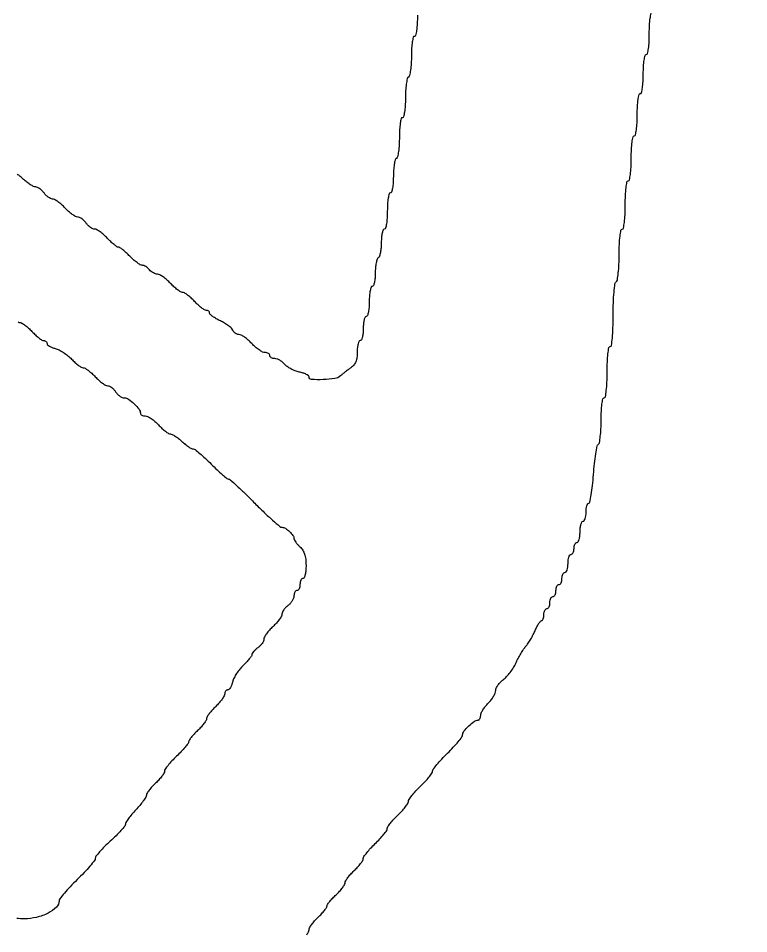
# Model space of a CAD drawing. Extents: x 70 to 555, y 312 to 2125.
# Drawn here: x 312.5 to 555, y 502.1 to 806 of the extents above; entities that cross this region are included whole.
import ezdxf

# ---------------------------------------------------------------- set-up
doc = ezdxf.new("R2010")
doc.units = 0

msp = doc.modelspace()

# ---------------------------------------------------------------- linework, layer by layer
for points in [[(70.50177, 1779.502669, 0.000006), (70.250445, 1639.375, 0.00033)], [(70.250445, 797.625, 0.000006), (70.50177, 657.497331, 0.413685)], [(445, 807, -0.01259), (444.930567, 804.243014, -0.022889), (444.714286, 802, -0.020168), (444.405433, 800.323933, -0.350432), (444, 800, 0.344703), (443.600091, 799.687125, 0.022248), (443.288814, 798.139754, 0.024479), (443.070479, 796.069583, 0.014034), (443, 793.559017, -0.014475), (442.927252, 791.046572, -0.020711), (442.70625, 788.828525, -0.017258), (442.392727, 787.057756, -0.204655), (442, 786.5, 0.204655), (441.607273, 785.942244, 0.017258), (441.29375, 784.171475, 0.020711), (441.072748, 781.953428, 0.014475), (441, 779.440983, -0.014034), (440.929521, 776.930417, -0.024479), (440.711186, 774.860246, -0.022248), (440.399909, 773.312875, -0.344703), (440, 773, 0.344703), (439.600091, 772.687125, 0.022248), (439.288814, 771.139754, 0.024479), (439.070479, 769.069583, 0.014034), (439, 766.559017, -0.014475), (438.927252, 764.046572, -0.020711), (438.70625, 761.828525, -0.017258), (438.392727, 760.057756, -0.204655), (438, 759.5, 0.194165), (437.60908, 758.967949, 0.021638), (437.29375, 757.465225, 0.023783), (437.072902, 755.570094, 0.017115), (437, 753.440983, -0.017292), (436.927848, 751.35528, -0.028158), (436.70625, 749.598289, -0.027462), (436.390894, 748.290799, -0.331172), (436, 748, 0.339565), (435.604992, 747.696775, 0.024068), (435.291667, 746.25, 0.025878), (435.071434, 744.316313, 0.015416), (435, 742, -0.015416), (434.928566, 739.683687, -0.025878), (434.708333, 737.75, -0.024068), (434.395008, 736.303225, -0.339565), (434, 736, 0.308946), (433.611648, 735.73472, 0.037703), (433.29375, 734.695461, 0.03416), (433.072294, 733.261135, 0.021227), (433, 731.559017, -0.02093), (432.926887, 729.813184, -0.027868), (432.70625, 728.241025, -0.027581), (432.388891, 726.999702, -0.179846), (432, 726.5, 0.179846), (431.611109, 726.000298, 0.027581), (431.29375, 724.758975, 0.027868), (431.073113, 723.186816, 0.02093), (431, 721.440983, -0.021227), (430.927706, 719.738865, -0.03416), (430.70625, 718.304539, -0.037703), (430.388352, 717.26528, -0.308946), (430, 717, 0.322437), (429.610183, 716.719449, 0.031449), (429.29375, 715.53125, 0.03053), (429.072205, 713.916554, 0.01883), (429, 712, -0.01883), (428.927795, 710.083446, -0.03053), (428.70625, 708.46875, -0.031449), (428.389817, 707.280551, -0.322437), (428, 707, 0.295869), (427.612873, 706.748945, 0.04382), (427.29375, 705.825, 0.037669), (427.07239, 704.532944, 0.023598), (427, 703, -0.023598), (426.92761, 701.467056, -0.037669), (426.70625, 700.175, -0.04382), (426.387127, 699.251055, -0.295869), (426, 699, 0.28833), (425.613502, 698.756913, 0.047349), (425.29375, 697.889848, 0.039698), (425.07245, 696.669009, 0.024997), (425, 695.220759, -0.032131), (424.881662, 693.381151, -0.064018), (424.512301, 691.971944, -0.076623), (423.856381, 690.870593, -0.068793), (422.877471, 689.970759, 0.009243), (421.969237, 689.316244, 0.006966), (420.994784, 688.564848, 0.007048), (420.098369, 687.832666, 0.016123), (419.448899, 687.25, -0.157807), (417.61119, 686.36128, -0.026479), (413.6623, 686.026941, -0.022787), (409.790621, 686.08133, -0.396859), (409, 686.920545, 0.239408), (408.79625, 687.321684, 0.041233), (408.045589, 687.780303, 0.037074), (406.995486, 688.214288, 0.025401), (405.750941, 688.554703, -0.038102), (404.388334, 688.964842, -0.029706), (402.980936, 689.606783, -0.030498), (401.735616, 690.367388, -0.061846), (400.883646, 691.134158, 0.044399), (400.143838, 691.848098, 0.039478), (399.261159, 692.451909, 0.041604), (398.374475, 692.867044, 0.088912), (397.632705, 693, -0.059344), (397.008301, 693.074371, -0.078271), (396.479607, 693.29375, -0.096675), (396.125502, 693.618574, -0.160289), (396, 694, 0.157245), (395.877012, 694.381402, 0.097302), (395.530355, 694.70625, 0.079313), (395.012593, 694.925551, 0.060662), (394.40121, 695, -0.11967), (393.602287, 695.193992, -0.030479), (392.448853, 695.88125, -0.029295), (391.190277, 696.85173, -0.026005), (390, 698, 0.024325), (388.817618, 699.148347, 0.028098), (387.582574, 700.11875, 0.028924), (386.460745, 700.809584, 0.124165), (385.705779, 701, -0.08645), (385.094631, 701.106463, -0.06634), (384.491629, 701.418426, -0.065938), (383.987854, 701.879901, -0.082964), (383.667373, 702.424428, 0.111499), (383.227534, 703.083495, 0.027882), (382.235471, 703.926726, 0.027089), (380.963374, 704.786905, 0.024339), (379.560384, 705.53837, -0.018963), (378.196589, 706.250089, -0.026843), (377.045863, 706.991868, -0.025566), (376.196668, 707.674903, -0.213743), (376, 708.113941, 0.123226), (375.915432, 708.451872, 0.100773), (375.67723, 708.73972, 0.090905), (375.320936, 708.933125, 0.079166), (374.90121, 709, -0.143035), (374.312902, 709.171812, -0.021819), (373.301978, 709.88125, -0.022916), (372.153501, 710.851293, -0.018062), (371, 712, 0.019649), (369.83926, 713.148605, 0.024342), (368.669002, 714.11875, 0.023816), (367.631156, 714.822515, 0.137928), (367, 715, -0.137928), (366.368844, 715.177485, -0.023816), (365.330998, 715.88125, -0.024342), (364.16074, 716.851395, -0.019649), (363, 718, 0.024081), (361.818757, 719.148358, 0.027918), (360.587115, 720.11875, 0.028686), (359.46981, 720.810143, 0.124836), (358.721235, 721, -0.082102), (358.0654, 721.108421, -0.044056), (357.31288, 721.440625, -0.042335), (356.585387, 721.926036, -0.051309), (356, 722.5, 0.042129), (355.435698, 723.073938, 0.039422), (354.771098, 723.559375, 0.04191), (354.10973, 723.893895, 0.096424), (353.564646, 724, -0.136809), (352.93312, 724.176094, -0.022994), (351.87959, 724.88125, -0.023683), (350.687693, 725.851378, -0.019071), (349.5, 727, 0.01468), (348.332673, 728.14893, 0.019502), (347.202297, 729.11875, 0.017126), (346.221707, 729.842539, 0.151545), (345.714119, 730, -0.153378), (345.209412, 730.158552, -0.017669), (344.24702, 730.88125, -0.019967), (343.139843, 731.851077, -0.015037), (342, 733, 0.022526), (340.826, 734.148438, 0.026729), (339.615995, 735.11875, 0.027097), (338.527212, 735.813981, 0.129236), (337.819549, 736, -0.11021), (337.188882, 736.14072, -0.044503), (336.422869, 736.5875, -0.041233), (335.653428, 737.234779, -0.041141), (335, 738, 0.041141), (334.346572, 738.765221, 0.041233), (333.577131, 739.4125, 0.044503), (332.811118, 739.85928, 0.11021), (332.180451, 740, -0.129236), (331.472788, 740.186019, -0.027097), (330.384005, 740.88125, -0.026729), (329.174, 741.851562, -0.022526), (328, 743, 0.022526), (326.826, 744.148438, 0.026729), (325.615995, 745.11875, 0.027097), (324.527212, 745.813981, 0.129236), (323.819549, 746, -0.11021), (323.188882, 746.14072, -0.044503), (322.422869, 746.5875, -0.041233), (321.653428, 747.234779, -0.041141), (321, 748, 0.039577), (320.350672, 748.765246, 0.040456), (319.59333, 749.4125, 0.04374), (318.844704, 749.86012, 0.113348), (318.235597, 750, -0.113765), (317.55409, 750.157097, -0.025845), (316.509319, 750.734375, -0.025466), (315.345854, 751.543033, -0.022343), (314.216574, 752.5, 0.01468), (313.1213, 753.457361, 0.019022), (312.060093, 754.265625, 0.016989)], [(408.265625, 501.728849, 0.027253), (408.842482, 502.710303, 0.119787), (409, 503.358363, -0.133072), (409.180064, 504.022947, -0.02443), (409.88125, 505.097794, -0.024718), (410.851452, 506.306658, -0.020273), (412, 507.5, 0.01468), (413.14893, 508.667327, 0.019502), (414.11875, 509.797703, 0.017126), (414.842539, 510.778293, 0.151545), (415, 511.285881, -0.153378), (415.158552, 511.790588, -0.017669), (415.88125, 512.75298, -0.019967), (416.851077, 513.860157, -0.015037), (418, 515, 0.019649), (419.148605, 516.16074, 0.024342), (420.11875, 517.330998, 0.023816), (420.822515, 518.368844, 0.137928), (421, 519, -0.137928), (421.177485, 519.631156, -0.023816), (421.88125, 520.669002, -0.024342), (422.851395, 521.83926, -0.019649), (424, 523, 0.019322), (425.148625, 524.159244, 0.024055), (426.11875, 525.325009, 0.023416), (426.823621, 526.357236, 0.138962), (427, 526.97961, -0.15296), (427.206588, 527.639114, -0.016407), (428.175, 528.939941, -0.018977), (429.468046, 530.442162, -0.014184), (431, 532, 0.013808), (432.531994, 533.555539, 0.018582), (433.825, 535.050765, 0.015859), (434.796148, 536.343951, 0.15431), (435, 536.988752, -0.14874), (435.190817, 537.616008, -0.019058), (436.028125, 538.767445, -0.020927), (437.159685, 540.087405, -0.01603), (438.5, 541.435229, 0.016919), (439.840241, 542.787783, 0.021793), (440.971875, 544.12204, 0.020276), (441.80463, 545.290274, 0.145703), (442, 545.946478, -0.151559), (442.209352, 546.621274, -0.016975), (443.175, 547.930208, -0.019385), (444.468086, 549.439751, -0.014577), (446, 551, 0.013782), (447.531996, 552.555377, 0.018553), (448.825, 554.050111, 0.015821), (449.796345, 555.342762, 0.154405), (450, 555.986523, -0.163312), (450.224755, 556.656287, -0.011526), (451.46875, 558.224604, -0.015322), (453.084621, 560.051145, -0.010909), (455, 562, 0.011422), (456.915304, 563.95278, 0.015913), (458.53125, 565.791348, 0.012301), (459.769182, 567.371285, 0.161384), (460, 568.067781, -0.173457), (460.42353, 569.251898, -0.030083), (462.064729, 571.023738, -0.030517), (463.912308, 572.587826, -0.161759), (465.15301, 573, 0.17689), (465.47624, 573.118046, 0.092547), (465.751197, 573.453977, 0.072673), (465.937338, 573.954175, 0.052841), (466, 574.545455, -0.107455), (466.165614, 575.307181, -0.03135), (466.734375, 576.371307, -0.029931), (467.543193, 577.520265, -0.028052), (468.5, 578.590909, 0.030998), (469.456742, 579.674249, 0.031593), (470.265625, 580.860961, 0.033294), (470.830772, 581.977524, 0.100838), (471, 582.808106, -0.110243), (471.176922, 583.600775, -0.042824), (471.743298, 584.57907, -0.039753), (472.562188, 585.571559, -0.03936), (473.530376, 586.425536, 0.045854), (474.617653, 587.409906, 0.023546), (475.797554, 588.821291, 0.023188), (476.884464, 590.40034, 0.032252), (477.695132, 591.912884, -0.015349), (478.444796, 593.432786, -0.012049), (479.346671, 595.033785, -0.012227), (480.258337, 596.482873, -0.029103), (481.022306, 597.5, 0.029334), (481.769817, 598.49617, 0.013658), (482.625145, 599.867188, 0.013478), (483.447121, 601.359328, 0.018328), (484.101662, 602.75, -0.01839), (484.687835, 603.995014, -0.026511), (485.302963, 605.045313, -0.024917), (485.873674, 605.823718, -0.225806), (486.244111, 606, 0.235453), (486.533846, 606.144446, 0.071241), (486.777958, 606.5875, 0.054436), (486.944823, 607.234019, 0.035971), (487, 608, -0.048028), (487.073693, 608.765418, -0.068025), (487.29375, 609.4125, -0.088204), (487.618118, 609.848523, -0.191087), (488, 610, 0.191087), (488.381882, 610.151477, 0.088204), (488.70625, 610.5875, 0.068025), (488.926307, 611.234582, 0.048028), (489, 612, -0.048028), (489.073693, 612.765418, -0.068025), (489.29375, 613.4125, -0.088204), (489.618118, 613.848523, -0.191087), (490, 614, 0.191087), (490.381882, 614.151477, 0.088204), (490.70625, 614.5875, 0.068025), (490.926307, 615.234582, 0.048028), (491, 616, -0.048028), (491.073693, 616.765418, -0.068025), (491.29375, 617.4125, -0.088204), (491.618118, 617.848523, -0.191087), (492, 618, 0.191087), (492.381882, 618.151477, 0.088204), (492.70625, 618.5875, 0.068025), (492.926307, 619.234582, 0.048028), (493, 620, -0.048028), (493.073693, 620.765418, -0.068025), (493.29375, 621.4125, -0.088204), (493.618118, 621.848523, -0.191087), (494, 622, 0.254951), (494.384262, 622.209557, 0.06271), (494.70625, 622.88125, 0.048861), (494.927234, 623.850749, 0.031626), (495, 625, -0.031626), (495.072766, 626.149251, -0.048861), (495.29375, 627.11875, -0.06271), (495.615738, 627.790443, -0.254951), (496, 628, 0.191087), (496.381882, 628.151477, 0.088204), (496.70625, 628.5875, 0.068025), (496.926307, 629.234582, 0.048028), (497, 630, -0.048028), (497.073693, 630.765418, -0.068025), (497.29375, 631.4125, -0.088204), (497.618118, 631.848523, -0.191087), (498, 632, 0.277684), (498.385692, 632.232098, 0.052312), (498.70625, 633.028125, 0.042582), (498.927458, 634.158889, 0.027026), (499, 635.5, -0.027026), (499.072542, 636.841111, -0.042582), (499.29375, 637.971875, -0.052312), (499.614308, 638.767902, -0.277684), (500, 639, 0.254951), (500.384262, 639.209557, 0.06271), (500.70625, 639.88125, 0.048861), (500.927234, 640.850749, 0.031626), (501, 642, -0.027794), (501.063947, 643.14948, -0.043656), (501.258817, 644.11875, -0.054137), (501.541497, 644.79902, -0.273745), (501.881081, 645, 0.35749), (502.256045, 645.307374, 0.007821), (502.712535, 647.790212, 0.01419), (503.137836, 650.856877, 0.008649), (503.4743, 654.498596, -0.008453), (503.812898, 658.179164, -0.012733), (504.243615, 661.371603, -0.007541), (504.706899, 663.997125, -0.209873), (505.093219, 664.557613, 0.217363), (505.451754, 665.094075, 0.012061), (505.733633, 667.139199, 0.016838), (505.934202, 669.667217, 0.011375), (506, 672.559017, -0.011639), (506.068713, 675.510506, -0.021763), (506.283598, 677.889754, -0.018695), (506.590659, 679.668156, -0.354422), (507, 680, 0.362465), (507.417447, 680.348392, 0.015687), (507.720588, 682.375, 0.019442), (507.93272, 685.081088, 0.009838), (508, 688.5, -0.009838), (508.06728, 691.918912, -0.019442), (508.279412, 694.625, -0.015687), (508.582553, 696.651608, -0.362465), (509, 697, 0.373154), (509.428945, 697.371911, 0.011677), (509.726056, 699.860246, 0.016228), (509.934609, 703.164535, 0.007645), (510, 707.440983, -0.008613), (510.070848, 711.553533, -0.013933), (510.288742, 715.045664, -0.008824), (510.594359, 717.869017, -0.226705), (511, 718.5, 0.218668), (511.395703, 719.095281, 0.011541), (511.70625, 721.416025, 0.016428), (511.927457, 724.279817, 0.01106), (512, 727.559017, -0.009924), (512.067351, 730.95187, -0.019558), (512.279617, 733.639754, -0.015837), (512.582964, 735.65245, -0.362066), (513, 736, 0.358912), (513.413821, 736.340974, 0.01702), (513.71875, 738.25, 0.020476), (513.932089, 740.801826, 0.010616), (514, 744, -0.010616), (514.067911, 747.198174, -0.020476), (514.28125, 749.75, -0.01702), (514.586179, 751.659026, -0.358912), (515, 752, 0.354925), (515.409838, 752.332853, 0.018508), (515.716667, 754.125, 0.02162), (515.931377, 756.522473, 0.011522), (516, 759.5, -0.011522), (516.068623, 762.477527, -0.02162), (516.283333, 764.875, -0.018508), (516.590162, 766.667147, -0.354925), (517, 767, 0.350432), (517.405433, 767.323933, 0.020168), (517.714286, 769, 0.022889), (517.930567, 771.243014, 0.01259), (518, 774, -0.01259), (518.069433, 776.756986, -0.022889), (518.285714, 779, -0.020168), (518.594567, 780.676067, -0.350432), (519, 781, 0.345347), (519.400526, 781.314102, 0.022017), (519.711538, 782.875, 0.024301), (519.929639, 784.963427, 0.013867), (520, 787.5, -0.013867), (520.070361, 790.036573, -0.024301), (520.288462, 792.125, -0.022017), (520.599474, 793.685898, -0.345347), (521, 794, 0.350432), (521.405433, 794.323933, 0.020168), (521.714286, 796, 0.022889), (521.930567, 798.243014, 0.01259), (522, 801, -0.01259), (522.069433, 803.756986, -0.022889), (522.285714, 806, -0.020168), (522.594567, 807.676067, -0.350432)], [(312.368844, 705.177485, 0.137928), (313, 705, -0.137928), (313.631156, 704.822515, -0.023816), (314.669002, 704.11875, -0.024342), (315.83926, 703.148605, -0.019649), (317, 702, 0.018062), (318.153501, 700.851293, 0.022916), (319.301978, 699.88125, 0.021819), (320.312902, 699.171812, 0.143035), (320.90121, 699, -0.088043), (321.320748, 698.925548, -0.094664), (321.67723, 698.711847, -0.100046), (321.9157, 698.393269, -0.111241), (322, 698.019052, 0.208513), (322.184936, 697.59487, 0.050865), (322.807813, 697.124413, 0.043572), (323.697023, 696.685901, 0.031563), (324.75, 696.350973, -0.056263), (325.993253, 695.886896, -0.026953), (327.47098, 695.03381, -0.026317), (328.934553, 693.966535, -0.033925), (330.15121, 692.831921, 0.020743), (331.254063, 691.747732, 0.025265), (332.375416, 690.831877, 0.025103), (333.375237, 690.170877, 0.134287), (334, 690, -0.137928), (334.631156, 689.822515, -0.023816), (335.669002, 689.11875, -0.024342), (336.83926, 688.148605, -0.019649), (338, 687, 0.022212), (339.172544, 685.851545, 0.02648), (340.378193, 684.88125, 0.02676), (341.461294, 684.185183, 0.13015), (342.160663, 684, -0.11505), (342.770725, 683.857742, -0.04908), (343.486822, 683.4125, -0.045064), (344.189536, 682.765147, -0.044546), (344.767927, 682, 0.052739), (345.366144, 681.234951, 0.048463), (346.127166, 680.5875, 0.05175), (346.928235, 680.144993, 0.100656), (347.641178, 680, -0.153429), (349.05604, 679.555371, -0.039233), (350.934159, 678.0135, -0.038949), (352.542822, 676.205479, -0.163755), (353, 674.84699, 0.182096), (353.121782, 674.523688, 0.091032), (353.469645, 674.248803, 0.070952), (353.987034, 674.062569, 0.051006), (354.59879, 674, -0.11967), (355.397713, 673.806008, -0.030479), (356.551147, 673.11875, -0.029295), (357.809723, 672.14827, -0.026005), (359, 671, 0.018764), (360.156697, 669.851339, 0.023557), (361.314799, 668.88125, 0.022719), (362.33752, 668.174417, 0.140748), (362.944854, 668, -0.12211), (363.550243, 667.849914, -0.022815), (364.543688, 667.265625, -0.023214), (365.667416, 666.457097, -0.01939), (366.783426, 665.5, 0.017827), (367.892496, 664.542824, 0.021908), (368.995367, 663.734375, 0.021014), (369.962827, 663.145568, 0.12685), (370.527374, 663, -0.16573), (371.150911, 662.787485, -0.01001), (372.714054, 661.53125, -0.0141), (374.537092, 659.915516, -0.009897), (376.5, 658, 0.007857), (378.447281, 656.084162, 0.011562), (380.222073, 654.46875, 0.007002), (381.745141, 653.182517, 0.173534), (382.255188, 653, -0.184136), (382.79133, 652.795625, -0.003141), (385.166504, 650.65, -0.007556), (387.906609, 648.066137, -0.0049), (391, 645, 0.006567), (394.113619, 641.934325, 0.00986), (396.916873, 639.35, 0.005217), (399.329311, 637.256942, 0.17789), (400.028649, 637, -0.144233), (401.147892, 636.670278, -0.046756), (402.51855, 635.592324, -0.046576), (403.656923, 634.288731, -0.157472), (404, 633.226416, 0.130987), (404.124684, 632.758643, 0.027986), (404.5875, 632.047499, 0.027454), (405.234383, 631.260184, 0.023141), (406, 630.5, -0.068154), (406.911039, 629.416476, -0.062296), (407.530785, 628.095286, -0.051391), (407.885845, 626.441501, -0.027205), (408, 624.345012, -0.021701), (407.927688, 622.679711, -0.034869), (407.70625, 621.276347, -0.038936), (407.38809, 620.262362, -0.306304), (407, 620, 0.191087), (406.618118, 619.848523, 0.088204), (406.29375, 619.4125, 0.068025), (406.073693, 618.765418, 0.048028), (406, 618, -0.048028), (405.926307, 617.234582, -0.068025), (405.70625, 616.5875, -0.088204), (405.381882, 616.151477, -0.191087), (405, 616, 0.173062), (404.618433, 615.863853, 0.093597), (404.29375, 615.477348, 0.073949), (404.074067, 614.901422, 0.054248), (404, 614.220759, -0.091287), (403.855253, 613.434551, -0.047927), (403.4125, 612.540724, -0.045499), (402.765149, 611.683198, -0.052224), (402, 611, 0.041141), (401.234779, 610.346572, 0.041233), (400.5875, 609.577131, 0.044503), (400.14072, 608.811118, 0.11021), (400, 608.180451, -0.129236), (399.813981, 607.472788, -0.027097), (399.11875, 606.384005, -0.026729), (398.148438, 605.174, -0.022526), (397, 604, 0.022526), (395.851562, 602.826, 0.026729), (394.88125, 601.615995, 0.027097), (394.186019, 600.527212, 0.129236), (394, 599.819549, -0.11021), (393.85928, 599.188882, -0.044503), (393.4125, 598.422869, -0.041233), (392.765221, 597.653428, -0.041141), (392, 597, 0.026646), (391.234411, 596.383675, 0.032051), (390.5875, 595.724006, 0.033731), (390.128064, 595.112214, 0.145178), (390, 594.680451, -0.152164), (389.849025, 594.195845, -0.018049), (389.168123, 593.281548, -0.020232), (388.252611, 592.23068, -0.015305), (387.168079, 591.15121, 0.033925), (386.033465, 589.934553, 0.026317), (384.96619, 588.47098, 0.026953), (384.113104, 586.993253, 0.056263), (383.649027, 585.75, -0.031563), (383.314099, 584.697023, -0.043572), (382.875587, 583.807812, -0.050865), (382.40513, 583.184936, -0.208513), (381.980948, 583, 0.132852), (381.606868, 582.89882, 0.100538), (381.288153, 582.614333, 0.087689), (381.073724, 582.188777, 0.073084), (381, 581.687091, -0.130933), (380.817782, 581.003178, -0.025239), (380.11875, 579.915558, -0.025305), (379.148507, 578.696681, -0.02098), (378, 577.5, 0.018058), (376.851312, 576.317042, 0.022776), (375.88125, 575.1394, 0.021725), (375.172413, 574.103426, 0.140059), (375, 573.5, -0.140059), (374.827587, 572.896574, -0.021725), (374.11875, 571.8606, -0.022776), (373.148688, 570.682958, -0.018058), (372, 569.5, 0.014357), (370.851045, 568.334156, 0.019167), (369.88125, 567.208287, 0.01666), (369.155777, 566.232707, 0.152695), (369, 565.734508, -0.165551), (368.822102, 565.211944, -0.011313), (367.825, 563.976081, -0.015197), (366.532332, 562.537123, -0.010776), (365, 561, 0.014184), (363.468046, 559.442162, 0.018977), (362.175, 557.939941, 0.016407), (361.206588, 556.639114, 0.15296), (361, 555.97961, -0.138962), (360.823621, 555.357236, -0.023416), (360.11875, 554.325009, -0.024055), (359.148625, 553.159244, -0.019322), (358, 552, 0.019135), (356.851363, 550.841609, 0.023889), (355.88125, 549.678413, 0.023184), (355.175732, 548.649381, 0.139557), (355, 548.032036, -0.139999), (354.813753, 547.3799, -0.016919), (353.974423, 546.126917, -0.019045), (352.845684, 544.678945, -0.01461), (351.508674, 543.183246, 0.01355), (350.170948, 541.693114, 0.017918), (349.040377, 540.262041, 0.01543), (348.192392, 539.027671, 0.141715), (348.008674, 538.410937, -0.169816), (347.781929, 537.778772, -0.011677), (346.533798, 536.309395, -0.015598), (344.916061, 534.602917, -0.011035), (343, 532.786074, 0.01204), (341.084692, 530.962617, 0.016808), (339.46875, 529.235889, 0.013209), (338.234083, 527.746729, 0.168009), (338, 527.069757, -0.168341), (337.754553, 526.361401, -0.009155), (336.2375, 524.506053, -0.013418), (334.298729, 522.342087, -0.009329), (332, 520, 0.008908), (329.701192, 517.661776, 0.012898), (327.7625, 515.509724, 0.00853), (326.238193, 513.664472, 0.169953), (326, 512.983951, -0.204157), (325.096908, 510.86438, -0.07166), (322.351326, 508.895307, -0.061174), (318.557159, 507.480624, -0.058741), (314.480236, 507, -0.029105), (311.926642, 507.148771, -0.073105)]]:
    msp.add_lwpolyline(points, format="xyb")

doc.saveas('drawing.dxf')
